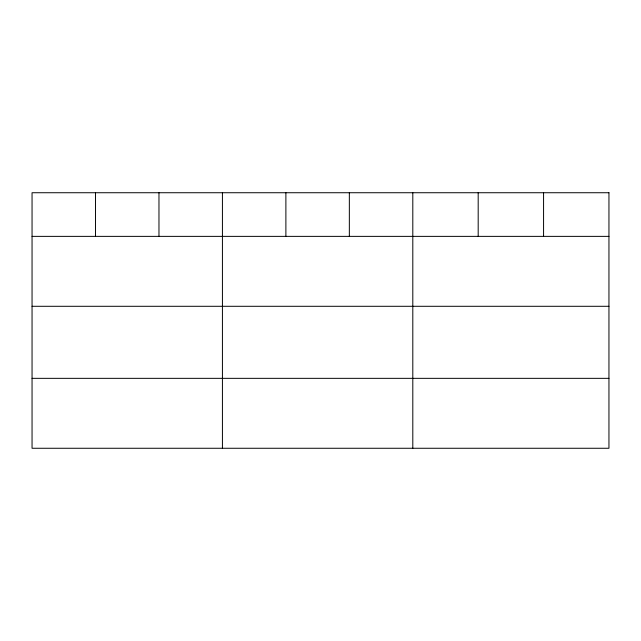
<?xml version="1.0" encoding="UTF-8"?>
<svg xmlns="http://www.w3.org/2000/svg" width="641" height="641" viewBox="0 0 641 641"><rect width="100%" height="100%" fill="white"/><g stroke="black" fill="none" stroke-linecap="round" stroke-linejoin="round"><path stroke-width="0.96" d="M32.05 236.369L608.95 236.369M32.05 306.294L608.95 306.294M32.05 378.342L608.95 378.342M543.568 192.733L543.568 236.369M478.186 192.733L478.186 236.369M412.804 192.733L412.804 448.267M349.345 192.733L349.345 236.369M285.886 192.733L285.886 236.369M222.427 192.733L222.427 448.267M158.968 192.733L158.968 236.369M95.509 192.733L95.509 236.369M608.95 192.733L32.05 192.733L32.05 448.267L608.95 448.267L608.95 192.733"/></g></svg>
